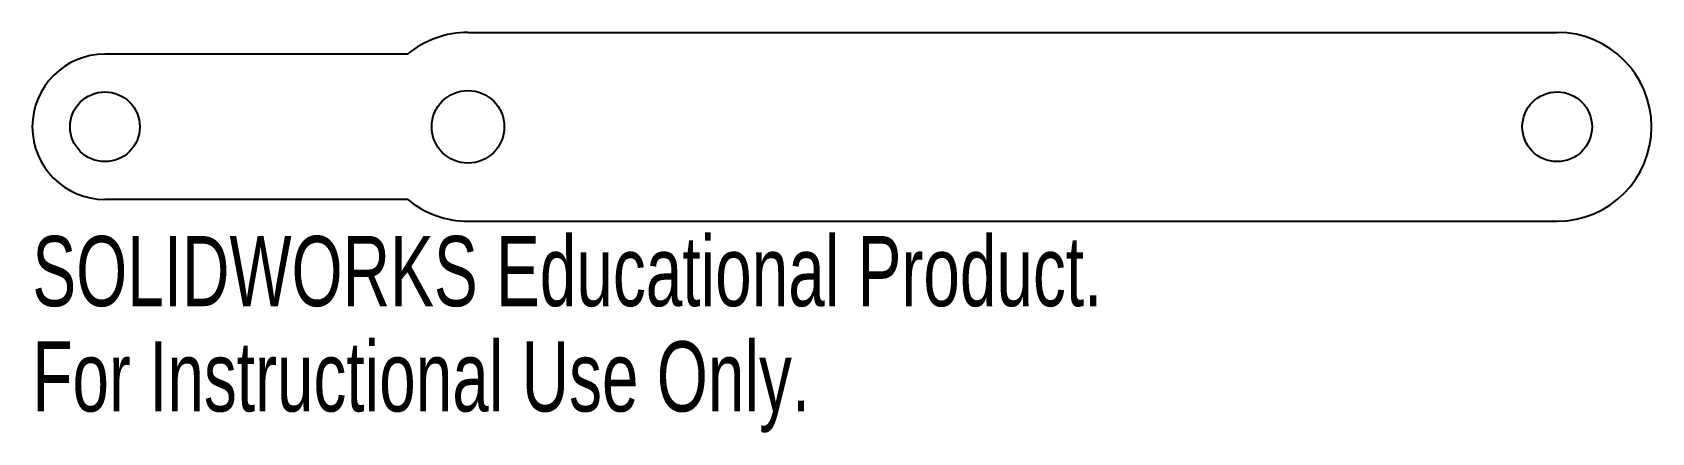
# Model space of a CAD drawing. Header units: millimetres. Extents: x -17 to 94, y -213 to -186.
import ezdxf

# ---------------------------------------------------------------- set-up
doc = ezdxf.new("R2010")
doc.units = ezdxf.units.MM
doc.styles.add('SLDTEXTSTYLE0', font='TXT', dxfattribs={"width": 0.7})

msp = doc.modelspace()

# ---------------------------------------------------------------- linework, layer by layer
at = {"color": 7, "linetype": 'Continuous', "lineweight": 25}
for p, q in [((12.59, -185.82), (87.59, -185.82)), ((8.44, -187.32), (-12.41, -187.32)), ((8.44, -197.32), (-12.41, -197.32)), ((12.59, -198.82), (87.59, -198.82))]:
    msp.add_line(p, q, dxfattribs=at)
for centre, radius in [((-12.41, -192.32), 2.4), ((12.59, -192.32), 2.5), ((87.59, -192.32), 2.4)]:
    msp.add_circle(centre, radius, dxfattribs=at)
for centre, radius, start, end in [((12.59, -192.32), 6.5, 90, 129.7151), ((87.59, -192.32), 6.5, 270, 90), ((-12.41, -192.32), 5, 90, 270), ((12.59, -192.32), 6.5, 230.2849, 270)]:
    msp.add_arc(centre, radius, start, end, dxfattribs=at)

# ---------------------------------------------------------------- texts
at = {"color": 7, "linetype": 'Continuous', "char_height": 4.8336, "attachment_point": 1, "style": 'SLDTEXTSTYLE0'}
for s, insert in [('SOLIDWORKS Educational Product.', (-17.41, -199.84)), ('For Instructional Use Only.', (-17.41, -207.09))]:
    msp.add_mtext(s, dxfattribs=dict(at, insert=insert))

doc.saveas('drawing.dxf')
